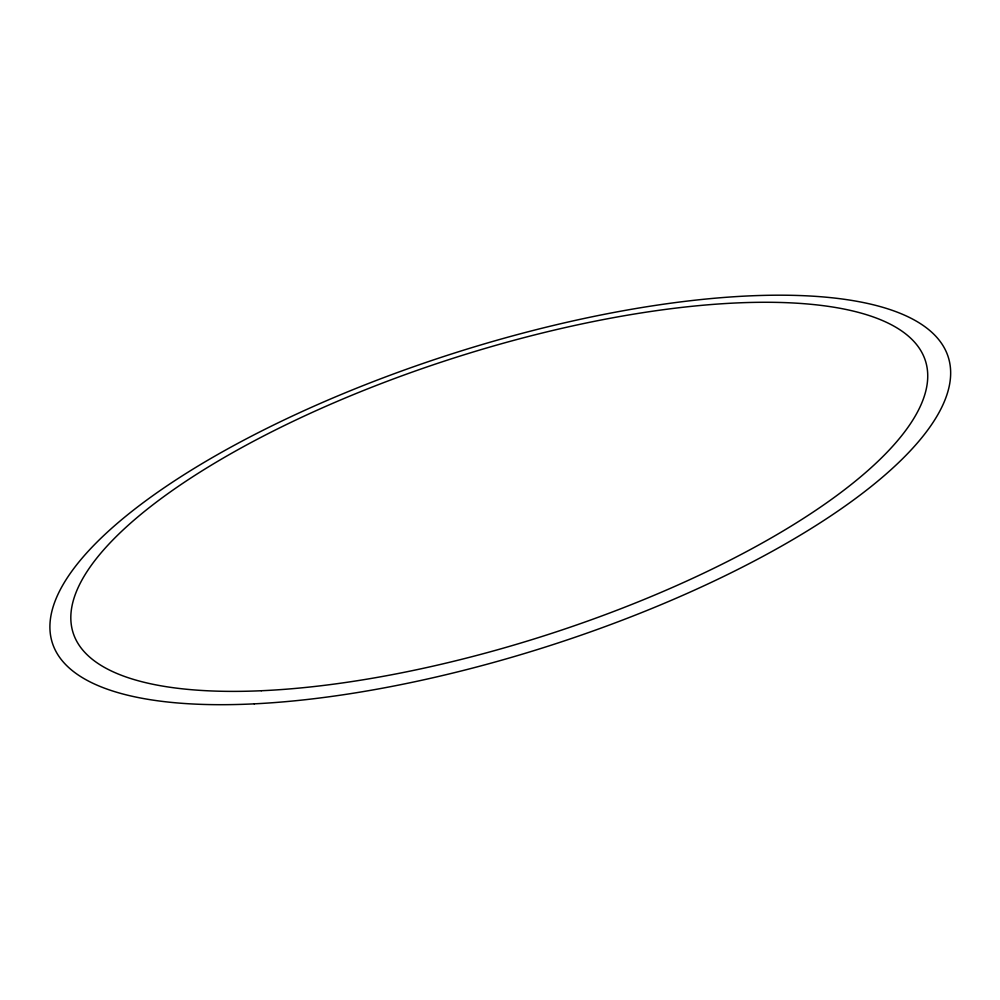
<?xml version="1.0" encoding="UTF-8"?>
<svg xmlns="http://www.w3.org/2000/svg" width="1000" height="1000" viewBox="0 0 1000 1000"><rect width="100%" height="100%" fill="white"/><g stroke="black" fill="none" stroke-linecap="round" stroke-linejoin="round"><path stroke-width="1.5" d="M254.225 703.85A470.225 153.875 -17.7 0 0 950 381.875A470.225 153.875 -17.7 0 0 296.575 414.087A470.225 153.875 -17.7 0 0 254.225 703.85M261.288 690.738A447.337 146.037 -17.7 0 0 926.825 386.175A447.337 146.037 -17.7 0 0 309.713 413.562A447.337 146.037 -17.7 0 0 261.288 690.738"/></g></svg>
